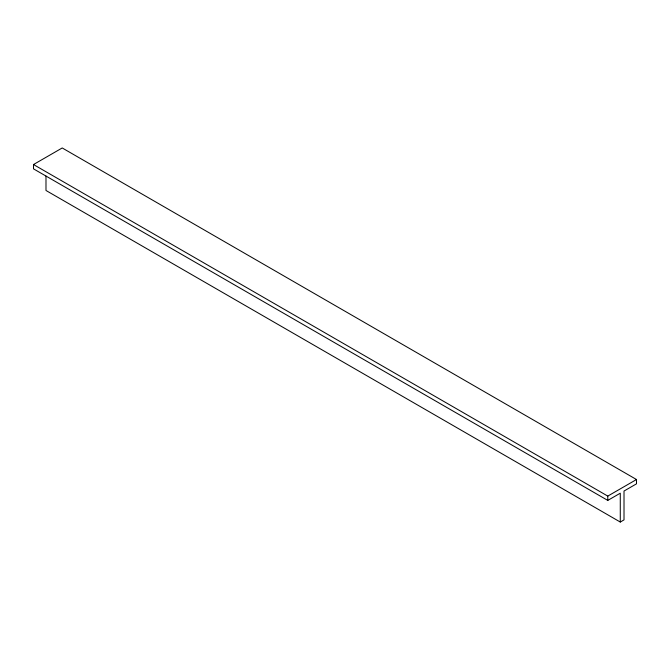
<?xml version="1.0" encoding="UTF-8"?>
<svg xmlns="http://www.w3.org/2000/svg" width="670" height="670" viewBox="0 0 670 670"><rect width="100%" height="100%" fill="white"/><g stroke="black" fill="none" stroke-linecap="round" stroke-linejoin="round"><path stroke-width="1" d="M620.278 522.039L620.278 493.195L607.782 500.406L33.5 168.848L33.5 164.535L62.218 147.961L636.5 479.519L636.5 483.832L624.013 491.043L624.013 519.886L620.278 522.039L45.987 190.481L45.987 176.059M33.5 164.535L607.782 496.093L636.5 479.519M607.782 496.093L607.782 500.406"/></g></svg>
